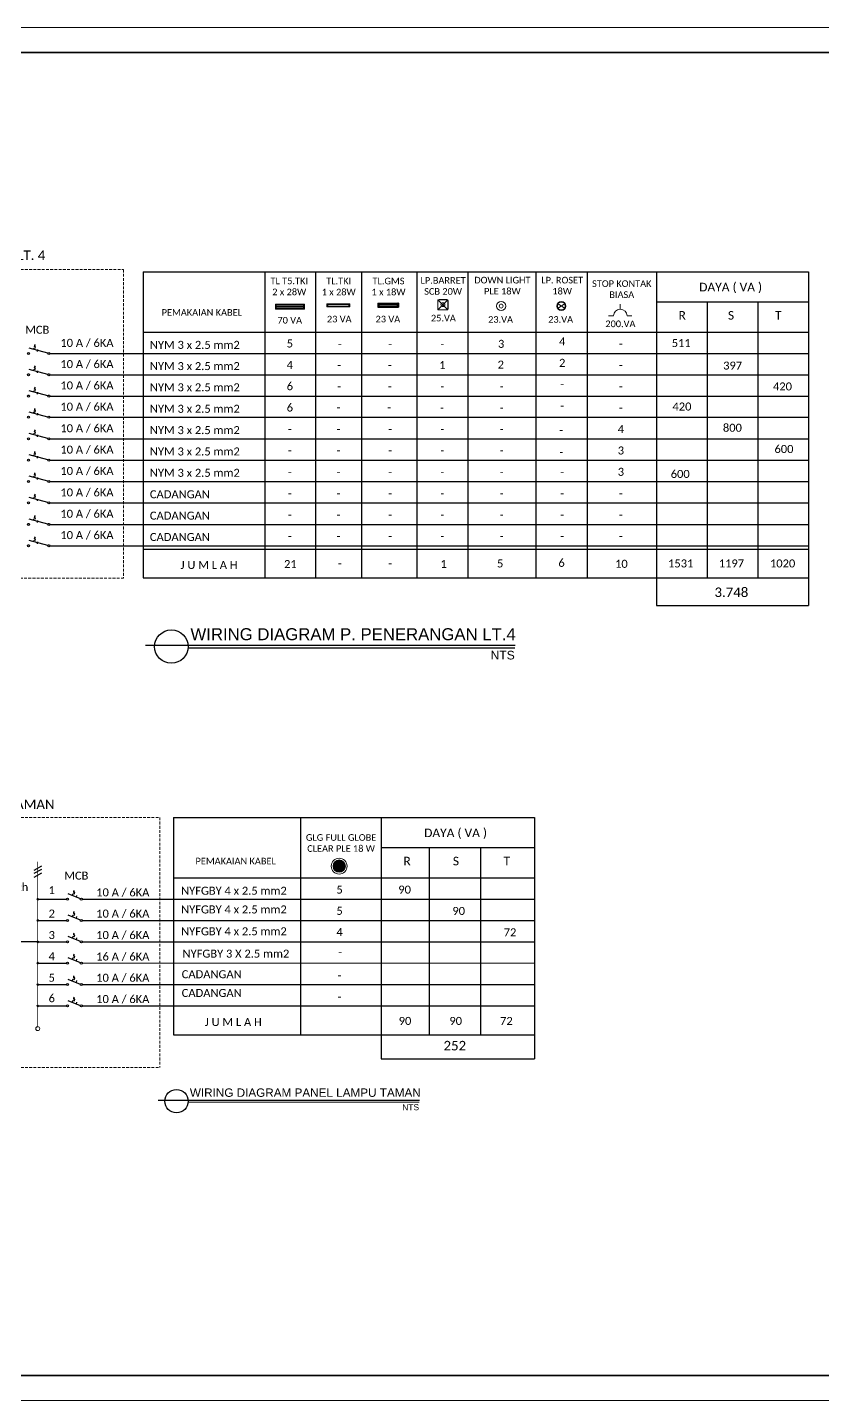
# Model space of a CAD drawing. Header units: millimetres. Extents: x -17012 to 53751, y -5570 to 5430.
# Drawn here: x 24578 to 30945, y -5570 to 5430 of the extents above; entities that cross this region are included whole.
import ezdxf
from ezdxf.enums import TextEntityAlignment as Align

# ---------------------------------------------------------------- set-up
doc = ezdxf.new("R2010")
doc.units = ezdxf.units.MM
doc.linetypes.add('DASHED2', pattern=[0.375, 0.25, -0.125])
for name, color, linetype in [('A6', 8, 'Continuous'), ('D1', 1, 'Continuous'), ('HCH', 8, 'Continuous'), ('HT', 8, 'Continuous'), ('potongan', 210, 'Continuous')]:
    doc.layers.add(name, color=color, linetype=linetype)
for name, color, linetype, lineweight in [('dinding', 5, 'Continuous', 15), ('GRS KOP', 1, 'Continuous', 35), ('HACH', 252, 'Continuous', 0), ('kop', 7, 'Continuous', 20), ('lan', 7, 'Continuous', 15), ('Notasi', 2, 'Continuous', 20)]:
    doc.layers.add(name, color=color, linetype=linetype, lineweight=lineweight)
doc.styles.add('BARU', font='complex.shx')
doc.styles.add('ST DIMENSI', font='calibri.ttf')
doc.styles.get("Standard").update_dxf_attribs({"font": 'arial.ttf'})
doc.styles.add('style2', font='verdana.ttf')

# ---------------------------------------------------------------- blocks, each defined once
blk = doc.blocks.new('hqrq')
at = {"layer": 'HCH', "color": 6}
for p, q in [((913260, 351551), (913264, 351551)), ((913260, 351551), (913260, 351516)), ((913264, 351551), (913438, 351551)), ((913264, 351551), (913264, 351516)), ((913268, 351537), (913264, 351537)), ((913268, 351536), (913264, 351536)), ((913268, 351530), (913264, 351530)), ((913268, 351529), (913264, 351529)), ((913268, 351538), (913268, 351527)), ((913432, 351541), (913270, 351541)), ((913270, 351541), (913270, 351525)), ((913432, 351525), (913270, 351525)), ((913432, 351541), (913432, 351525)), ((913434, 351538), (913434, 351527)), ((913434, 351537), (913438, 351537)), ((913434, 351536), (913438, 351536)), ((913434, 351530), (913438, 351530)), ((913434, 351529), (913438, 351529)), ((913438, 351551), (913438, 351516)), ((913442, 351551), (913438, 351551)), ((913442, 351551), (913442, 351516)), ((913260, 351516), (913264, 351516)), ((913264, 351516), (913260, 351516)), ((913264, 351516), (913438, 351516)), ((913264, 351516), (913438, 351516)), ((913442, 351516), (913438, 351516)), ((913438, 351516), (913442, 351516))]:
    blk.add_line(p, q, dxfattribs=at)
for centre, start, end in [((913270, 351538), 90, 180), ((913270, 351527), 180, 270), ((913432, 351538), 0, 90), ((913432, 351527), 270, 0)]:
    blk.add_arc(centre, 2.36, start, end, dxfattribs=at)
blk = doc.blocks.new('kop')
at = {"layer": 'GRS KOP'}
blk.add_lwpolyline([(1, 54), (83, 54), (83, 1), (1, 1)], close=True, dxfattribs=at)
at = {"layer": 'kop', "color": 7}
for p, q in [((84, 55), (0, 55)), ((0, 0), (84, 0))]:
    blk.add_line(p, q, dxfattribs=at)
at = {"layer": 'kop', "style": 'BARU', "flags": 4}
for p, height in [((73.8, 5.4), 0.35), ((73.8, 4.9), 0.35), ((80.303, 5.382), 0.25), ((80.303, 4.882), 0.25), ((73.8, 4.4), 0.35), ((80.303, 4.382), 0.25)]:
    blk.add_attdef('-', p, '', height=height, dxfattribs=at)
at = {"layer": 'kop', "flags": 4}
for tag, p in [('AR-00', (78.057, 2.648)), ('00', (81.238, 2.647))]:
    blk.add_attdef(tag, text='', height=0.35, dxfattribs=at).set_placement(p, align=Align.MIDDLE)

msp = doc.modelspace()

# ---------------------------------------------------------------- hatches: boundary and pattern name
at = {"layer": 'dinding'}
for points in [[(24667, -1554, 1), (24654, -1554, 1)], [(24667, -1724, 1), (24654, -1724, 1)], [(24667, -1896, 1), (24654, -1896, 1)], [(24667, -2066, 1), (24654, -2066, 1)], [(24667, -2238, 1), (24654, -2238, 1)], [(24667, -2409, 1), (24654, -2409, 1)]]:
    msp.add_hatch(color=1, dxfattribs=at).paths.add_polyline_path(points)
at = {"layer": 'kop'}
msp.add_hatch(color=256, dxfattribs=at).paths.add_polyline_path([(27124, -1289, 1), (27025, -1289, 1)])

# ---------------------------------------------------------------- linework, layer by layer
at = {"layer": 'A6'}
for p, q in [((25503, 3473), (25503, 1704)), ((25503, 3473), (30833, 3473)), ((26478, 3473), (26478, 1021)), ((26885, 3473), (26885, 1021)), ((27252, 3473), (27252, 1021)), ((27697, 3473), (27697, 1021)), ((28103, 3473), (28103, 1352)), ((28103, 3473), (28103, 1021)), ((28650, 3473), (28650, 1021)), ((29060, 3473), (29060, 1021)), ((29614, 3473), (29614, 798)), ((30833, 3473), (30833, 798)), ((29614, 3232), (30833, 3232)), ((30020, 3232), (30020, 1021)), ((30427, 3232), (30427, 1021)), ((25503, 2988), (30833, 2988)), ((24740, 2820), (24591, 2860)), ((24626, 2851), (24630, 2863)), ((24630, 2863), (24640, 2861)), ((24639, 2889), (24634, 2882)), ((24634, 2882), (24637, 2881)), ((24635, 2873), (24637, 2881)), ((24642, 2871), (24635, 2873)), ((24637, 2881), (24639, 2889)), ((24640, 2861), (24642, 2871)), ((24657, 2834), (24661, 2850)), ((24756, 2818), (30833, 2818)), ((24740, 2650), (24591, 2690)), ((24626, 2681), (24630, 2693)), ((24630, 2693), (24640, 2691)), ((24639, 2719), (24634, 2712)), ((24634, 2712), (24637, 2711)), ((24635, 2703), (24637, 2711)), ((24642, 2701), (24635, 2703)), ((24637, 2711), (24639, 2719)), ((24640, 2691), (24642, 2701)), ((24657, 2664), (24661, 2680)), ((24756, 2648), (30833, 2648)), ((24639, 2548), (24634, 2541)), ((24634, 2541), (24637, 2540)), ((24635, 2532), (24637, 2540)), ((24642, 2530), (24635, 2532)), ((24637, 2540), (24639, 2548)), ((24740, 2479), (24591, 2519)), ((24626, 2510), (24630, 2522)), ((24630, 2522), (24640, 2519)), ((24640, 2519), (24642, 2530)), ((24657, 2493), (24661, 2509)), ((24756, 2477), (30833, 2477)), ((24740, 2309), (24591, 2349)), ((24626, 2340), (24630, 2352)), ((24630, 2352), (24640, 2349)), ((24639, 2378), (24634, 2371)), ((24634, 2371), (24637, 2370)), ((24635, 2362), (24637, 2370)), ((24642, 2360), (24635, 2362)), ((24637, 2370), (24639, 2378)), ((24640, 2349), (24642, 2360)), ((24657, 2323), (24661, 2339)), ((24639, 2205), (24634, 2198)), ((24637, 2197), (24639, 2205)), ((24756, 2307), (30833, 2307)), ((24740, 2136), (24591, 2176)), ((24626, 2167), (24630, 2180)), ((24630, 2180), (24640, 2177)), ((24634, 2198), (24637, 2197)), ((24635, 2190), (24637, 2197)), ((24642, 2187), (24635, 2190)), ((24640, 2177), (24642, 2187)), ((24657, 2150), (24661, 2166)), ((24756, 2134), (30833, 2134)), ((24740, 1965), (24591, 2005)), ((24626, 1996), (24630, 2008)), ((24630, 2008), (24640, 2006)), ((24639, 2034), (24634, 2027)), ((24634, 2027), (24637, 2026)), ((24635, 2018), (24637, 2026)), ((24642, 2016), (24635, 2018)), ((24637, 2026), (24639, 2034)), ((24640, 2006), (24642, 2016)), ((24657, 1979), (24661, 1995)), ((24756, 1963), (30833, 1963)), ((24740, 1794), (24591, 1834)), ((24626, 1825), (24630, 1837)), ((24630, 1837), (24640, 1834)), ((24639, 1863), (24634, 1856)), ((24634, 1856), (24637, 1855)), ((24635, 1847), (24637, 1855)), ((24642, 1845), (24635, 1847)), ((24637, 1855), (24639, 1863)), ((24640, 1834), (24642, 1845)), ((24657, 1808), (24661, 1824)), ((24756, 1792), (30833, 1792)), ((24740, 1623), (24591, 1663)), ((24626, 1653), (24630, 1666)), ((24630, 1666), (24640, 1663)), ((24639, 1691), (24634, 1684)), ((24634, 1684), (24637, 1684)), ((24635, 1676), (24637, 1684)), ((24642, 1674), (24635, 1676)), ((24637, 1684), (24639, 1691)), ((24640, 1663), (24642, 1674)), ((24657, 1637), (24661, 1652)), ((25503, 1704), (25503, 1021)), ((24756, 1621), (30833, 1621)), ((24740, 1451), (24591, 1491)), ((24626, 1482), (24630, 1495)), ((24630, 1495), (24640, 1492)), ((24639, 1520), (24634, 1513)), ((24634, 1513), (24637, 1512)), ((24635, 1504), (24637, 1512)), ((24642, 1502), (24635, 1504)), ((24637, 1512), (24639, 1520)), ((24640, 1492), (24642, 1502)), ((24657, 1465), (24661, 1481)), ((24756, 1449), (30833, 1449)), ((24740, 1280), (24591, 1320)), ((24626, 1311), (24630, 1323)), ((24630, 1323), (24640, 1321)), ((24639, 1349), (24634, 1342)), ((24634, 1342), (24637, 1341)), ((24635, 1333), (24637, 1341)), ((24642, 1331), (24635, 1333)), ((24637, 1341), (24639, 1349)), ((24640, 1321), (24642, 1331)), ((24657, 1294), (24661, 1310)), ((24756, 1278), (30833, 1278)), ((25503, 1249), (30832, 1249)), ((25503, 1021), (30833, 1021)), ((29614, 798), (30833, 798)), ((25747, -899), (28103, -899)), ((25747, -899), (25747, -2641)), ((26765, -899), (26765, -2641)), ((27409, -899), (27409, -2834)), ((28103, -899), (28639, -899)), ((28639, -899), (28639, -2834)), ((27409, -1141), (28639, -1141)), ((27795, -1141), (27795, -2641)), ((28206, -1141), (28206, -2641)), ((24631, -1321), (24692, -1287)), ((24631, -1346), (24692, -1313)), ((24631, -1377), (24692, -1344)), ((25747, -1384), (28639, -1384)), ((25001, -1552), (24904, -1512)), ((24939, -1522), (24943, -1509)), ((24943, -1509), (24953, -1512)), ((24952, -1483), (24947, -1491)), ((24947, -1491), (24950, -1491)), ((24948, -1499), (24950, -1491)), ((24956, -1501), (24948, -1499)), ((24950, -1491), (24952, -1483)), ((24953, -1512), (24956, -1501)), ((24970, -1538), (24974, -1523)), ((24660, -1554), (24891, -1554)), ((25017, -1554), (28639, -1554)), ((24660, -1724), (24891, -1724)), ((25001, -1722), (24904, -1682)), ((24939, -1692), (24943, -1679)), ((24943, -1679), (24953, -1682)), ((24952, -1653), (24947, -1661)), ((24947, -1661), (24950, -1661)), ((24948, -1669), (24950, -1661)), ((24956, -1671), (24948, -1669)), ((24950, -1661), (24952, -1653)), ((24953, -1682), (24956, -1671)), ((24970, -1708), (24974, -1693)), ((25017, -1724), (28639, -1724)), ((25001, -1893), (24904, -1854)), ((24939, -1863), (24943, -1850)), ((24943, -1850), (24953, -1853)), ((24952, -1825), (24947, -1832)), ((24947, -1832), (24950, -1833)), ((24948, -1840), (24950, -1833)), ((24956, -1843), (24948, -1840)), ((24950, -1833), (24952, -1825)), ((24953, -1853), (24956, -1843)), ((24970, -1880), (24974, -1864)), ((24669, -1896), (24199, -1896)), ((24660, -1896), (24891, -1896)), ((25017, -1896), (28639, -1895)), ((24660, -2066), (24891, -2066)), ((25001, -2063), (24904, -2024)), ((24939, -2033), (24943, -2020)), ((24943, -2020), (24953, -2023)), ((24952, -1995), (24947, -2002)), ((24947, -2002), (24950, -2003)), ((24948, -2010), (24950, -2003)), ((24956, -2013), (24948, -2010)), ((24950, -2003), (24952, -1995)), ((24953, -2023), (24956, -2013)), ((24970, -2050), (24974, -2034)), ((25017, -2066), (28639, -2065)), ((25001, -2236), (24904, -2196)), ((24939, -2205), (24943, -2193)), ((24943, -2193), (24953, -2196)), ((24952, -2167), (24947, -2174)), ((24947, -2174), (24950, -2175)), ((24948, -2183), (24950, -2175)), ((24956, -2185), (24948, -2183)), ((24950, -2175), (24952, -2167)), ((24953, -2196), (24956, -2185)), ((24660, -2238), (24891, -2238)), ((24970, -2222), (24974, -2206)), ((25017, -2238), (28639, -2238)), ((24660, -2409), (24891, -2409)), ((25001, -2407), (24904, -2367)), ((24939, -2377), (24943, -2364)), ((24943, -2364), (24953, -2367)), ((24952, -2339), (24947, -2346)), ((24947, -2346), (24950, -2346)), ((24948, -2354), (24950, -2346)), ((24956, -2356), (24948, -2354)), ((24950, -2346), (24952, -2339)), ((24953, -2367), (24956, -2356)), ((24970, -2393), (24974, -2378)), ((25017, -2409), (28639, -2409)), ((25747, -2641), (28639, -2641)), ((27409, -2834), (28639, -2834))]:
    msp.add_line(p, q, dxfattribs=at)
for centre in [(24586, 2818), (24748, 2818), (24586, 2648), (24748, 2648), (24586, 2477), (24748, 2477), (24586, 2307), (24748, 2307), (24586, 2134), (24748, 2134), (24586, 1963), (24748, 1963), (24586, 1792), (24748, 1792), (24586, 1621), (24748, 1621), (24586, 1449), (24748, 1449), (24586, 1278), (24748, 1278), (24899, -1554), (25009, -1554), (24899, -1724), (25009, -1724), (24899, -1896), (25009, -1896), (24899, -2066), (25009, -2066), (24899, -2238), (25009, -2238), (24899, -2409), (25009, -2409)]:
    msp.add_circle(centre, 8.12, dxfattribs=at)
for points in [[(24634, 2882), (24639, 2889), (24637, 2881)], [(24634, 2712), (24639, 2719), (24637, 2711)], [(24634, 2541), (24639, 2548), (24637, 2540)], [(24634, 2371), (24639, 2378), (24637, 2370)], [(24634, 2198), (24639, 2205), (24637, 2197)], [(24634, 2027), (24639, 2034), (24637, 2026)], [(24634, 1856), (24639, 1863), (24637, 1855)], [(24634, 1684), (24639, 1691), (24637, 1684)], [(24634, 1513), (24639, 1520), (24637, 1512)], [(24634, 1342), (24639, 1349), (24637, 1341)], [(24947, -1491), (24952, -1483), (24950, -1491)], [(24947, -1661), (24952, -1653), (24950, -1661)], [(24947, -1832), (24952, -1825), (24950, -1833)], [(24947, -2002), (24952, -1995), (24950, -2003)], [(24947, -2174), (24952, -2167), (24950, -2175)], [(24947, -2346), (24952, -2339), (24950, -2346)]]:
    msp.add_solid(points, dxfattribs=at)
at = {"layer": 'D1', "color": 7}
for points, const_width in [([(25863, 459), (28483, 459)], 10.8), ([(25864, -3181), (27716, -3181)], 7.54)]:
    msp.add_lwpolyline(points, dxfattribs=dict(at, const_width=const_width))
for centre, radius in [((25730, 470), 134), ((25771, -3172), 93.5)]:
    msp.add_circle(centre, radius, dxfattribs=at)
at = {"layer": 'dinding'}
for p, q in [((26563, 3212), (26565, 3212)), ((26563, 3212), (26563, 3193)), ((26563, 3193), (26565, 3193)), ((26563, 3193), (26563, 3174)), ((26565, 3193), (26563, 3193)), ((26565, 3212), (26792, 3212)), ((26565, 3212), (26565, 3193)), ((26568, 3206), (26565, 3206)), ((26568, 3205), (26565, 3205)), ((26568, 3201), (26565, 3201)), ((26568, 3200), (26565, 3200)), ((26565, 3193), (26792, 3193)), ((26565, 3193), (26565, 3174)), ((26565, 3193), (26792, 3193)), ((26568, 3207), (26568, 3199)), ((26788, 3208), (26570, 3208)), ((26570, 3208), (26570, 3198)), ((26788, 3198), (26570, 3198)), ((26788, 3208), (26788, 3198)), ((26790, 3207), (26790, 3199)), ((26790, 3206), (26792, 3206)), ((26790, 3205), (26792, 3205)), ((26790, 3201), (26792, 3201)), ((26790, 3200), (26792, 3200)), ((26792, 3212), (26792, 3193)), ((26795, 3212), (26792, 3212)), ((26792, 3193), (26792, 3174)), ((26795, 3193), (26792, 3193)), ((26792, 3193), (26795, 3193)), ((26795, 3212), (26795, 3193)), ((26795, 3193), (26795, 3174)), ((27863, 3178), (27863, 3239)), ((27865, 3249), (27945, 3249)), ((27865, 3168), (27865, 3249)), ((27874, 3250), (27935, 3250)), ((27945, 3168), (27945, 3249)), ((27946, 3178), (27946, 3239)), ((29325, 3173), (29325, 3212)), ((26565, 3174), (26563, 3174)), ((26568, 3186), (26565, 3186)), ((26568, 3186), (26565, 3186)), ((26568, 3182), (26565, 3182)), ((26568, 3181), (26565, 3181)), ((26565, 3174), (26792, 3174)), ((26568, 3187), (26568, 3180)), ((26788, 3189), (26570, 3189)), ((26570, 3189), (26570, 3178)), ((26788, 3178), (26570, 3178)), ((26788, 3189), (26788, 3178)), ((26790, 3187), (26790, 3180)), ((26790, 3186), (26792, 3186)), ((26790, 3186), (26792, 3186)), ((26790, 3182), (26792, 3182)), ((26790, 3181), (26792, 3181)), ((26792, 3174), (26795, 3174)), ((27865, 3168), (27945, 3168)), ((27874, 3167), (27935, 3167)), ((29231, 3119), (29271, 3119)), ((29379, 3119), (29418, 3119))]:
    msp.add_line(p, q, dxfattribs=at)
at = {"layer": 'dinding', "const_width": 6}
msp.add_lwpolyline([(24660, -1254), (24660, -2575)], dxfattribs=at)
at = {"layer": 'dinding'}
for centre, radius in [((27905, 3209), 15.7), ((28371, 3198), 37), ((28371, 3198), 15.7), ((24660, -1554), 6.52), ((24660, -1724), 6.52), ((24660, -1896), 6.52), ((24660, -2066), 6.52), ((24660, -2238), 6.52), ((24660, -2409), 6.52), ((24660, -2591), 15.8)]:
    msp.add_circle(centre, radius, dxfattribs=at)
at = {"layer": 'dinding', "color": 6}
for radius in [37, 31.7]:
    msp.add_circle((28853, 3198), radius, dxfattribs=at)
at = {"layer": 'dinding'}
for centre, radius, start, end in [((26570, 3207), 1.57, 90, 180), ((26570, 3199), 1.57, 180, 270), ((26788, 3207), 1.57, 0, 90), ((26788, 3199), 1.57, 270, 0), ((27874, 3239), 11, 90, 180), ((27935, 3239), 11, 0, 90), ((26570, 3187), 1.57, 90, 180), ((26570, 3180), 1.57, 180, 270), ((26788, 3187), 1.57, 0, 90), ((26788, 3180), 1.57, 270, 0), ((27874, 3178), 11, 180, 270), ((27935, 3178), 11, 270, 0), ((29325, 3119), 54, 0, 180)]:
    msp.add_arc(centre, radius, start, end, dxfattribs=at)
at = {"layer": 'HACH', "color": 6, "linetype": 'DASHED2', "ltscale": 90}
for p, q in [((23444, 3490), (25347, 3490)), ((25347, 3490), (25347, 1019)), ((23437, 1019), (25347, 1019)), ((23681, -899), (25637, -899)), ((25637, -899), (25637, -2903)), ((23681, -2903), (25637, -2903))]:
    msp.add_line(p, q, dxfattribs=at)
at = {"layer": 'HT'}
for p, q in [((25523, 482), (28483, 482)), ((25625, -3164), (27716, -3164))]:
    msp.add_line(p, q, dxfattribs=at)
at = {"layer": 'kop'}
for p, q in [((27865, 3249), (27945, 3168)), ((27945, 3249), (27865, 3168))]:
    msp.add_line(p, q, dxfattribs=at)
for radius in [63.2, 49.3]:
    msp.add_circle((27074, -1289), radius, dxfattribs=at)
at = {"layer": 'lan'}
for p, q in [((28822, 3218), (28884, 3177)), ((28884, 3218), (28822, 3177))]:
    msp.add_line(p, q, dxfattribs=at)
at = {"layer": 'Notasi'}
for p, q in [((26975, 3216), (26979, 3216)), ((26975, 3216), (26975, 3192)), ((26975, 3192), (26979, 3192)), ((26979, 3192), (26975, 3192)), ((26979, 3216), (27156, 3216)), ((26979, 3216), (26979, 3192)), ((26982, 3208), (26979, 3208)), ((26982, 3207), (26979, 3207)), ((26982, 3202), (26979, 3202)), ((26982, 3201), (26979, 3201)), ((26979, 3192), (27156, 3192)), ((26979, 3192), (27156, 3192)), ((26982, 3209), (26982, 3200)), ((27151, 3211), (26984, 3211)), ((26984, 3211), (26984, 3198)), ((27151, 3198), (26984, 3198)), ((27151, 3211), (27151, 3198)), ((27153, 3209), (27153, 3200)), ((27153, 3208), (27156, 3208)), ((27153, 3207), (27156, 3207)), ((27153, 3202), (27156, 3202)), ((27153, 3201), (27156, 3201)), ((27156, 3216), (27156, 3192)), ((27160, 3216), (27156, 3216)), ((27160, 3192), (27156, 3192)), ((27156, 3192), (27160, 3192)), ((27160, 3216), (27160, 3192))]:
    msp.add_line(p, q, dxfattribs=at)
for centre, start, end in [((26984, 3209), 90, 180), ((26984, 3200), 180, 270), ((27151, 3209), 0, 90), ((27151, 3200), 270, 0)]:
    msp.add_arc(centre, 1.96, start, end, dxfattribs=at)

# ---------------------------------------------------------------- block references
at = {"layer": 'kop', "xscale": 200, "yscale": 200, "zscale": 200}
msp.add_blockref('kop', (18963, -5570), dxfattribs=at)
at = {"layer": 'potongan', "xscale": 0.910000000090804, "yscale": 0.9100000000144064, "zscale": 0.9099999999999999}
msp.add_blockref('hqrq', (-803684, -316691), dxfattribs=at)

# ---------------------------------------------------------------- texts
at = {"color": 0, "style": 'style2'}
for s, insert, char_height, width, attachment_point in [('{\\fArial|b0|i0|c0|p34;WIRING DIAGRAM P. PENERANGAN LT.4}', (25883, 617), 95.89, 2938.19, 1), ('{\\fArial|b0|i0|c0|p34;NTS}', (28480, 436), 69.24, 767.88, 3), ('{\\fArial|b0|i0|c0|p34;WIRING DIAGRAM PANEL LAMPU TAMAN}', (25878, -3070), 67.12, 2512.7, 1), ('{\\fArial|b0|i0|c0|p34;NTS}', (27714, -3196), 48.46, 537.52, 3)]:
    msp.add_mtext(s, dxfattribs=dict(at, insert=insert, char_height=char_height, width=width, attachment_point=attachment_point))
at = {"layer": 'Notasi', "color": 1, "width": 1934.32, "attachment_point": 2, "style": 'ST DIMENSI'}
for s, insert, char_height in [('PANEL PENERANGAN LT. 4', (24081, 3643), 76.31), ('3.748', (30215, 943), 76.3), ('PANEL LAMPU TAMAN', (24244, -756), 76.31), ('252', (28000, -2689), 76.3)]:
    msp.add_mtext(s, dxfattribs=dict(at, insert=insert, char_height=char_height))
at = {"layer": 'Notasi', "attachment_point": 2, "style": 'ST DIMENSI'}
for s, insert, char_height, width in [('TL T5.TKI\\P2 x 28W', (26674, 3426), 53, 330.44), ('TL.TKI\\P1 x 28W', (27070, 3425), 53, 340.29), ('TL.GMS\\P1 x 18W', (27469, 3425), 53, 340.29), ('LP.BARRET SCB 20W', (27906, 3430), 52.99, 394.5), ('DOWN LIGHT PLE 18W', (28381, 3432), 52.99, 550.17), ('LP. ROSET\\P18W', (28860, 3432), 53, 596.83), ('STOP KONTAK BIASA', (29337, 3404), 52.99, 552.91), ('DAYA ( VA ) ', (30209, 3384), 68.89, 571.52), ('PEMAKAIAN KABEL', (25974, 3173), 52.99, 648.4), ('70 VA', (26678, 3111), 53, 258.86), (' 23 VA', (27065, 3120), 53, 280.27), ('23 VA', (27464, 3120), 53, 280.27), (' 25.VA', (27899, 3128), 53, 219.23), (' 23.VA', (28357, 3117), 53, 219.23), (' 23.VA', (28838, 3117), 53, 219.23), ('200.VA', (29326, 3082), 53, 219.23), ('R', (29821, 3158), 68.9, 285), ('S', (30212, 3158), 68.9, 285), ('T', (30591, 3158), 68.9, 285), ('MCB', (24656, 3040), 64.1, 1015.42), ('10 A / 6KA', (25054, 2935), 64.1, 1109.16), ('NYM 3 x 2.5 mm2', (25918, 2919), 64.1, 1015.42), ('5', (26679, 2930), 64.1, 1015.42), ('-', (27079, 2927), 64.1, 1015.42), ('-', (27482, 2927), 64.1, 1015.42), ('-', (27900, 2927), 64.1, 1015.42), ('3', (28371, 2927), 64.1, 1015.42), ('4', (28860, 2946), 64.1, 1015.42), ('-', (29330, 2928), 64.1, 1015.42), ('511', (29813, 2934), 64.1, 1015.42), ('10 A / 6KA', (25054, 2765), 64.1, 1109.16), ('4', (26679, 2759), 64.1, 1015.42), ('1', (27900, 2757), 64.1, 1015.42), ('2', (28368, 2761), 64.1, 1015.42), ('2', (28860, 2775), 64.1, 1015.42), ('397', (30225, 2753), 64.1, 1015.42), ('NYM 3 x 2.5 mm2', (25918, 2749), 64.1, 1015.42), ('-', (27073, 2757), 64.1, 1015.42), ('-', (27480, 2757), 64.1, 1015.42), ('-', (29330, 2758), 64.1, 1015.42), ('10 A / 6KA', (25054, 2594), 64.1, 1109.16), ('NYM 3 x 2.5 mm2', (25918, 2579), 64.1, 1015.42), ('6', (26679, 2588), 64.1, 1015.42), ('-', (27073, 2587), 64.1, 1015.42), ('-', (27480, 2587), 64.1, 1015.42), ('-', (27900, 2587), 64.1, 1015.42), ('-', (28375, 2587), 64.1, 1015.42), ('-', (28860, 2604), 64.1, 1015.42), ('-', (29330, 2587), 64.1, 1015.42), ('420', (30624, 2586), 64.1, 1015.42), ('10 A / 6KA', (25054, 2424), 64.1, 1109.16), ('6', (26679, 2417), 64.1, 1015.42), ('420', (29819, 2425), 64.1, 1015.42), ('NYM 3 x 2.5 mm2', (25918, 2407), 64.1, 1015.42), ('-', (27069, 2419), 64.1, 1015.42), ('-', (27475, 2419), 64.1, 1015.42), ('-', (27897, 2415), 64.1, 1015.42), ('-', (28375, 2415), 64.1, 1015.42), ('-', (28860, 2432), 64.1, 1015.42), ('-', (29330, 2415), 64.1, 1015.42), ('10 A / 6KA', (25054, 2251), 64.1, 1109.16), ('NYM 3 x 2.5 mm2', (25918, 2236), 64.1, 1015.42), ('-', (26679, 2244), 64.1, 1015.42), ('-', (27069, 2244), 64.1, 1015.42), ('-', (27482, 2244), 64.1, 1015.42), ('-', (27900, 2244), 64.1, 1015.42), ('-', (28375, 2244), 64.1, 1015.42), ('-', (28852, 2237), 64.1, 1015.42), ('4', (29330, 2244), 64.1, 1015.42), ('800', (30223, 2255), 64.1, 1015.42), ('10 A / 6KA', (25054, 2080), 64.1, 1109.16), ('NYM 3 x 2.5 mm2', (25918, 2065), 64.1, 1015.42), ('-', (26679, 2073), 64.1, 1015.42), ('-', (27069, 2073), 64.1, 1015.42), ('-', (27482, 2073), 64.1, 1015.42), ('-', (27900, 2073), 64.1, 1015.42), ('-', (28375, 2073), 64.1, 1015.42), ('-', (28853, 2060), 64.1, 1015.42), ('3', (29330, 2073), 64.1, 1015.42), ('600', (30636, 2085), 64.1, 1015.42), ('10 A / 6KA', (25054, 1909), 64.1, 1109.16), ('NYM 3 x 2.5 mm2', (25918, 1894), 64.1, 1015.42), ('3', (29330, 1902), 64.1, 1015.42), ('600', (29805, 1885), 64.1, 1015.42), ('-', (26679, 1902), 64.1, 1015.42), ('-', (26679, 1902), 64.1, 1015.42), ('-', (27069, 1902), 64.1, 1015.42), ('-', (27482, 1902), 64.1, 1015.42), ('-', (27900, 1902), 64.1, 1015.42), ('-', (28375, 1902), 64.1, 1015.42), ('-', (28860, 1902), 64.1, 1015.42), ('10 A / 6KA', (25054, 1737), 64.1, 1109.16), ('CADANGAN', (25798, 1722), 64.1, 1015.42), ('-', (26679, 1730), 64.1, 1015.42), ('-', (27069, 1730), 64.1, 1015.42), ('-', (27482, 1730), 64.1, 1015.42), ('-', (27900, 1730), 64.1, 1015.42), ('-', (28375, 1730), 64.1, 1015.42), ('-', (28860, 1730), 64.1, 1015.42), ('-', (29330, 1730), 64.1, 1015.42), ('10 A / 6KA', (25054, 1566), 64.1, 1109.16), ('CADANGAN', (25798, 1551), 64.1, 1015.42), ('-', (26679, 1559), 64.1, 1015.42), ('-', (27069, 1559), 64.1, 1015.42), ('-', (27482, 1559), 64.1, 1015.42), ('-', (27900, 1559), 64.1, 1015.42), ('-', (28375, 1559), 64.1, 1015.42), ('-', (28860, 1559), 64.1, 1015.42), ('-', (29330, 1559), 64.1, 1015.42), ('10 A / 6KA', (25054, 1395), 64.1, 1109.16), ('CADANGAN', (25798, 1380), 64.1, 1015.42), ('-', (26679, 1388), 64.1, 1015.42), ('-', (27069, 1388), 64.1, 1015.42), ('-', (27482, 1388), 64.1, 1015.42), ('-', (27900, 1388), 64.1, 1015.42), ('-', (28375, 1388), 64.1, 1015.42), ('-', (28860, 1388), 64.1, 1015.42), ('-', (29330, 1388), 64.1, 1015.42), ('J U M L A H ', (26032, 1156), 64.1, 1015.42), ('21', (26683, 1163), 64.1, 1015.42), ('-', (27079, 1168), 64.1, 1015.42), ('-', (27483, 1168), 64.1, 1015.42), ('1', (27910, 1164), 64.1, 1015.42), ('5', (28363, 1168), 64.1, 1015.42), ('6', (28855, 1173), 64.1, 1015.42), ('10', (29334, 1165), 64.1, 1015.42), ('1531', (29809, 1168), 64.1, 1015.42), ('1197', (30215, 1168), 64.1, 1015.42), ('1020', (30625, 1168), 64.1, 1015.42), ('DAYA ( VA ) ', (28006, -988), 68.89, 571.52), ('GLG FULL GLOBE CLEAR PLE 18 W', (27089, -1033), 52.99, 648.4), ('PEMAKAIAN KABEL', (26245, -1222), 52.99, 648.4), ('R', (27618, -1214), 68.9, 285), ('S', (28009, -1214), 68.9, 285), ('T', (28416, -1214), 68.9, 285), ('T.Switch', (24413, -1425), 64.1, 1015.42), ('MCB', (24969, -1333), 64.1, 1015.42), ('1', (24772, -1449), 64.1, 1015.42), ('10 A / 6KA', (25341, -1467), 64.1, 466.08), ('NYFGBY 4 x 2.5 mm2', (26231, -1454), 64.1, 1015.42), ('5', (27077, -1445), 64.1, 1015.42), ('90', (27598, -1445), 64.1, 1015.42), ('2', (24772, -1637), 64.1, 1015.42), ('10 A / 6KA', (25341, -1637), 64.1, 466.08), ('NYFGBY 4 x 2.5 mm2', (26231, -1604), 64.1, 1015.42), ('5', (27077, -1615), 64.1, 1015.42), ('90', (28031, -1616), 64.1, 1015.42), ('3', (24772, -1809), 64.1, 1015.42), ('10 A / 6KA', (25341, -1809), 64.1, 466.08), ('NYFGBY 4 x 2.5 mm2', (26231, -1779), 64.1, 1015.42), ('4', (27077, -1785), 64.1, 1015.42), ('72', (28442, -1787), 64.1, 1015.42), ('4', (24772, -1979), 64.1, 1015.42), ('16 A / 6KA', (25341, -1981), 64.1, 466.08), ('NYFGBY 3 X 2.5 mm2', (26247, -1958), 64.1, 1015.42), ('-', (27082, -1944), 64.1, 1015.42), ('5', (24772, -2151), 64.1, 1015.42), ('10 A / 6KA', (25341, -2151), 64.1, 466.08), ('CADANGAN', (26053, -2123), 64.1, 1015.42), ('-', (27077, -2132), 64.1, 1015.42), ('CADANGAN', (26053, -2273), 64.1, 1015.42), ('6', (24772, -2315), 64.1, 1015.42), ('10 A / 6KA', (25341, -2322), 64.1, 466.08), ('-', (27077, -2302), 64.1, 1015.42), ('J U M L A H ', (26226, -2506), 64.1, 1015.42), ('90', (27601, -2497), 64.1, 1015.42), ('90', (28007, -2497), 64.1, 1015.42), ('72', (28413, -2497), 64.1, 1015.42)]:
    msp.add_mtext(s, dxfattribs=dict(at, insert=insert, char_height=char_height, width=width))

doc.saveas('drawing.dxf')
